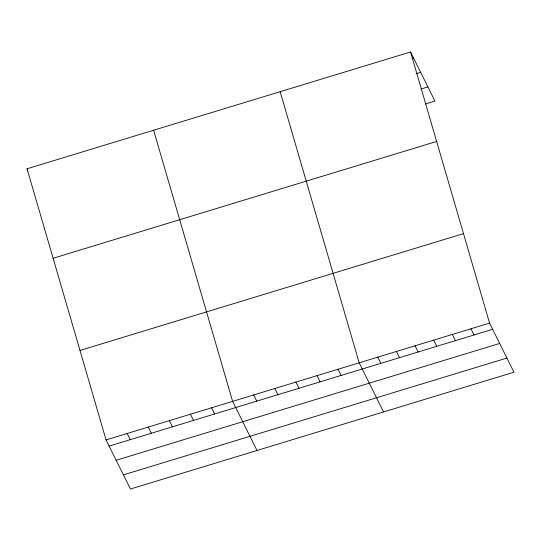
<?xml version="1.0" encoding="UTF-8"?>
<svg xmlns="http://www.w3.org/2000/svg" width="541" height="541" viewBox="0 0 541 541"><rect width="100%" height="100%" fill="white"/><g stroke="black" fill="none" stroke-linecap="round" stroke-linejoin="round"><path stroke-width="0.81" d="M410.558 51.97L489.571 323.105L513.95 372.215L130.442 489.03L106.063 439.921L27.05 168.785L410.558 51.97L434.937 101.079L425.625 103.919M412.08 58.631L413.628 58.157M416.002 73.738L420.661 72.325M420.918 89.042L427.904 86.918M53.126 258.26L436.634 141.444M79.987 350.446L463.495 233.631M106.063 439.921L489.571 323.105M109.133 446.109L492.641 329.293M116.166 460.269L499.674 343.454M123.409 474.863L506.917 358.047M470.947 328.779L474.017 334.967M452.317 334.453L455.387 340.641M433.686 340.127L436.763 346.314M415.062 345.8L418.132 351.988M396.431 351.474L399.508 357.662M377.807 357.148L380.878 363.336M383.555 411.931L359.177 362.822L280.164 91.686M338.084 369.246L341.155 375.434M316.992 375.67L320.062 381.858M295.9 382.095L298.97 388.282M274.808 388.519L277.878 394.707M253.715 394.944L256.786 401.131M257.002 450.477L232.623 401.368L153.61 130.239M211.531 407.792L214.601 413.987M190.439 414.223L193.509 420.411M169.34 420.648L172.417 426.835M27.05 168.785L27.733 170.165M148.248 427.072L151.324 433.26M127.155 433.497L130.225 439.684"/></g></svg>
